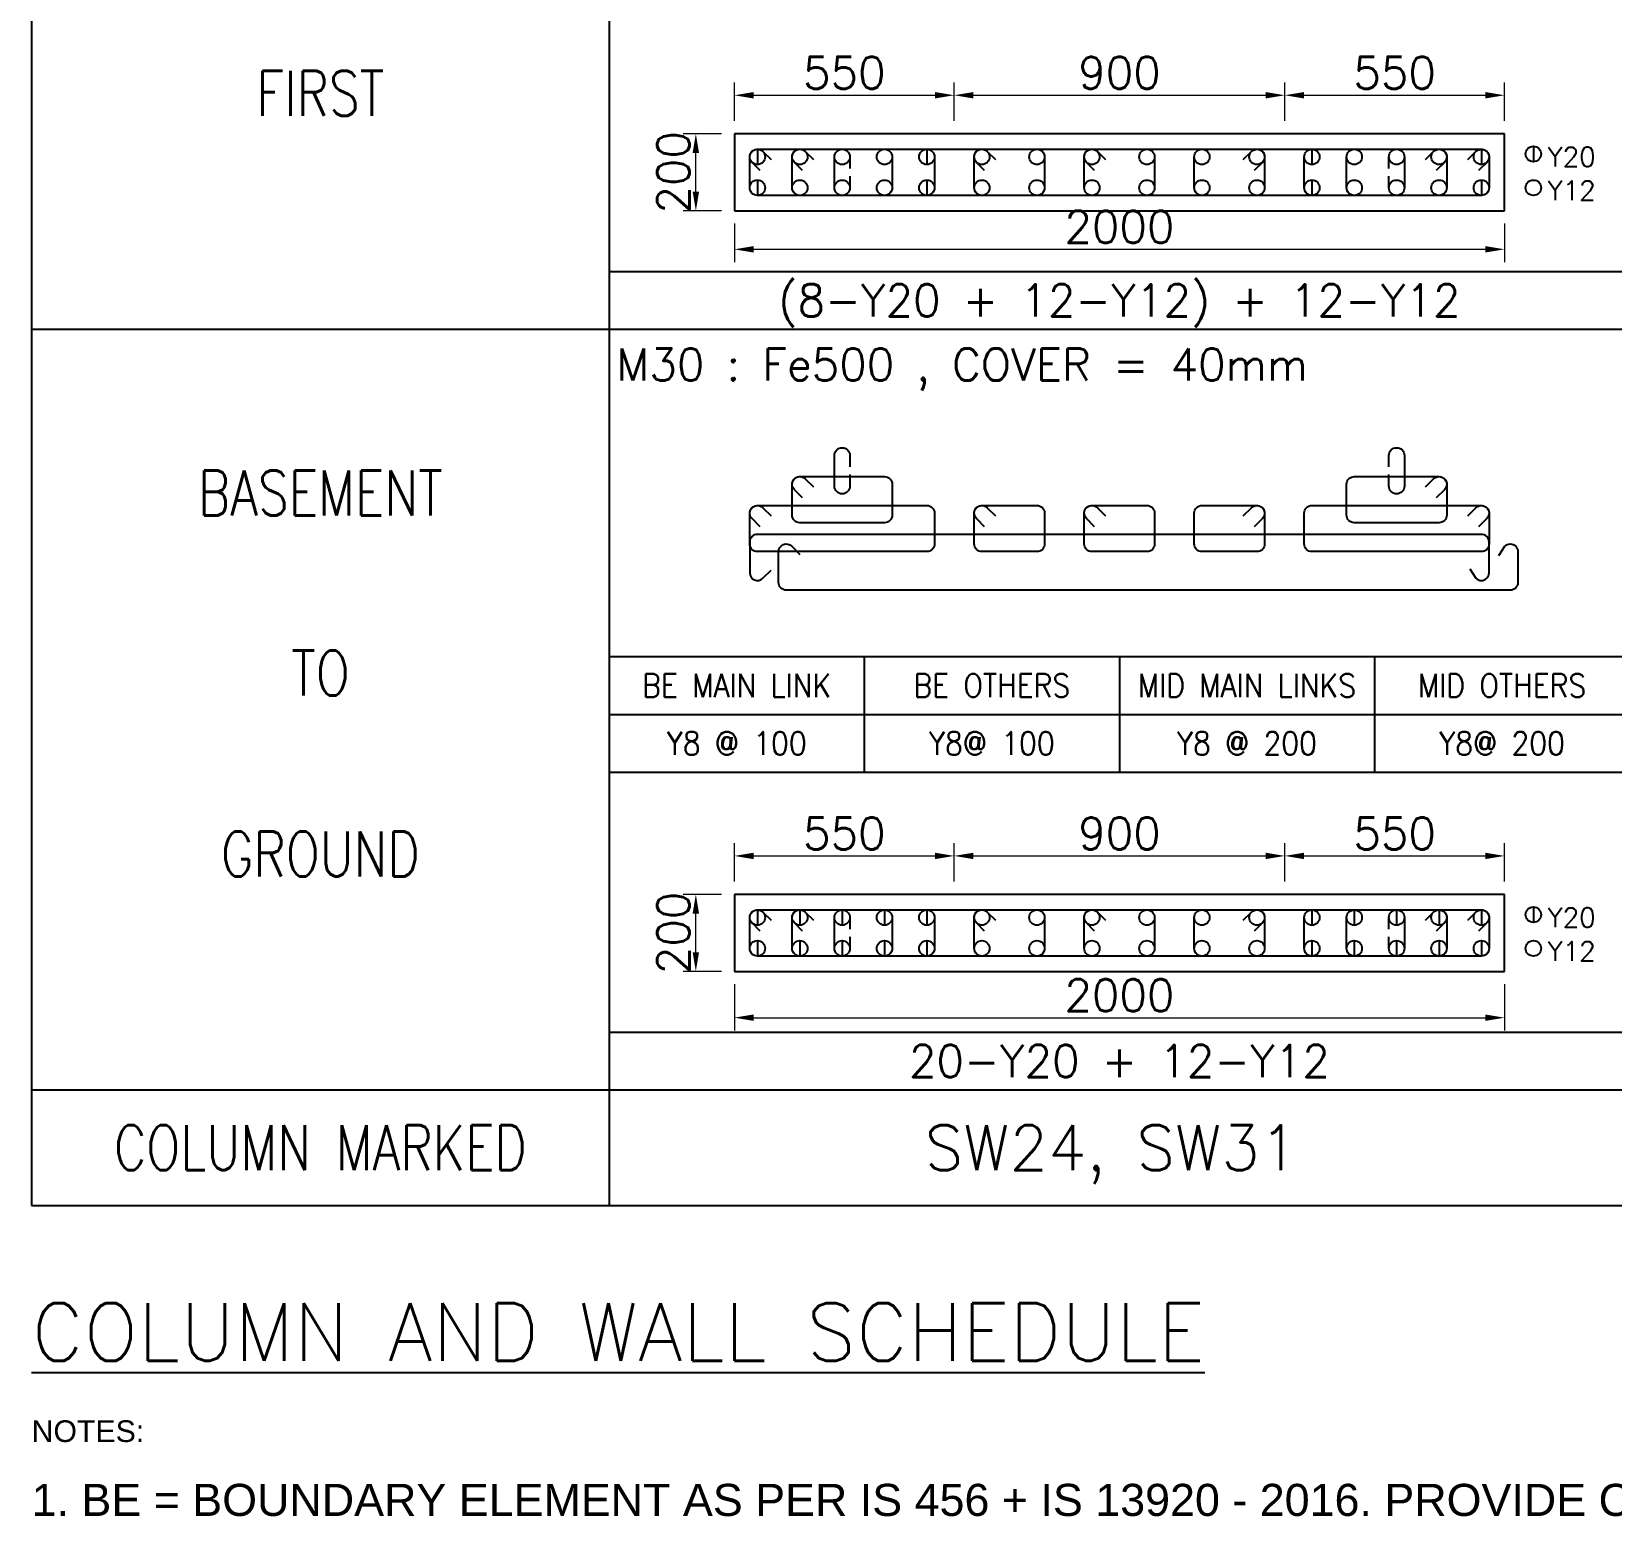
# Model space of a CAD drawing. Header units: millimetres. Extents: x -28339001 to -28288919, y 786803 to 887141.
# Drawn here: x -28336994 to -28324686, y 786803 to 798369 of the extents above; entities that cross this region are included whole.
import ezdxf
from ezdxf.enums import TextEntityAlignment as Align
from ezdxf.lldxf.tags import DXFTag

# ---------------------------------------------------------------- set-up
doc = ezdxf.new("R2010")
doc.units = ezdxf.units.MM
doc.header["$LTSCALE"] = 1000
doc.header["$MEASUREMENT"] = 0
doc.header["$PDMODE"] = 34
doc.header["$PDSIZE"] = -8
doc.layers.get('0').update_dxf_attribs({"lineweight": 5})
for name, color, linetype in [('04 NORMAL TEXT.', 4, 'Continuous'), ('09 COL TEXT-SCH', 2, 'Continuous'), ('14 REINF', 6, 'Continuous'), ('15 TITLE', 6, 'Continuous'), ('22 TABLE FRAME', 5, 'Continuous'), ('23 STIRRUPS', 5, 'Continuous'), ('SUB TITLE', 3, 'Continuous'), ('TEXT', 4, 'Continuous')]:
    doc.layers.add(name, color=color, linetype=linetype)
doc.layers.add('19 COLUMN', color=1, linetype='Continuous', lineweight=25)
doc.styles.add('ROMAND', font='simplex.shx', dxfattribs={"width": 0.85})
doc.styles.add('ROMANS', font='simplex.shx')
doc.styles.add('SC-COL1', font='SansSerif')
tags = doc.linetypes.add('CENTER', pattern=[50.8, 31.75, -6.35, 6.35, -6.35]).pattern_tags.tags
tags[10:11] = [DXFTag(74, 4), DXFTag(75, 0), DXFTag(340, '0'), DXFTag(46, 1.0), DXFTag(50, 0.0), DXFTag(44, 0.0), DXFTag(45, 0.0)]
tags[8:9] = [DXFTag(74, 4), DXFTag(75, 0), DXFTag(340, '0'), DXFTag(46, 1.0), DXFTag(50, 0.0), DXFTag(44, 0.0), DXFTag(45, 0.0)]
tags[6:7] = [DXFTag(74, 4), DXFTag(75, 0), DXFTag(340, '0'), DXFTag(46, 1.0), DXFTag(50, 0.0), DXFTag(44, 0.0), DXFTag(45, 0.0)]
tags[4:5] = [DXFTag(74, 4), DXFTag(75, 0), DXFTag(340, '0'), DXFTag(46, 1.0), DXFTag(50, 0.0), DXFTag(44, 0.0), DXFTag(45, 0.0)]
doc.dimstyles.new('D 50', dxfattribs={"dimscale": 100, "dimtxt": 3, "dimasz": 1.5, "dimexe": 1, "dimexo": 1, "dimgap": 0.5, "dimtad": 1, "dimdec": 0, "dimdsep": 46, "dimtxsty": 'ROMANS', "dimcen": 2.5, "dimclrd": 5, "dimclre": 5, "dimclrt": 4, "dimadec": 0, "dimazin": 0, "dimtfac": 1, "dimtdec": 0, "dimtmove": 0, "dimatfit": 3, "dimfxl": 1, "dimlwd": 0, "dimlwe": 0, "dimarcsym": 0})

# ---------------------------------------------------------------- blocks, each defined once
blk = doc.blocks.new('*D16')
at = {"color": 5, "lineweight": 0, "transparency": 16777216}
for p, q in [((-28331518.5659, 790948.0245), (-28331518.5659, 790588.0245)), ((-28325518.5659, 790948.0245), (-28325518.5659, 790588.0245)), ((-28331368.5659, 790688.0245), (-28325668.5659, 790688.0245))]:
    blk.add_line(p, q, dxfattribs=at)
at = {"color": 5, "transparency": 16777216}
for points in [[(-28331368.5659, 790713.0245), (-28331368.5659, 790663.0245), (-28331518.5659, 790688.0245)], [(-28325668.5659, 790663.0245), (-28325668.5659, 790713.0245), (-28325518.5659, 790688.0245)]]:
    blk.add_solid(points, dxfattribs=at)
at = {"layer": 'Defpoints', "color": 0, "transparency": 16777216}
for p in [(-28331518.5659, 791048.0245), (-28325518.5659, 791048.0245), (-28325518.5659, 790688.0245)]:
    blk.add_point(p, dxfattribs=at)
at = {"color": 4, "transparency": 16777216, "insert": (-28328518.5659, 790863.0245), "char_height": 250, "attachment_point": 5, "style": 'ROMANS'}
blk.add_mtext('2000', dxfattribs=at)
blk = doc.blocks.new('*D17')
at = {"color": 5, "lineweight": 0, "transparency": 16777216}
for p, q in [((-28331618.5659, 791648.0245), (-28331918.5659, 791648.0245)), ((-28331818.5659, 791198.0245), (-28331818.5659, 791498.0245)), ((-28331618.5659, 791048.0245), (-28331918.5659, 791048.0245))]:
    blk.add_line(p, q, dxfattribs=at)
at = {"color": 5, "transparency": 16777216}
for points in [[(-28331793.5659, 791498.0245), (-28331843.5659, 791498.0245), (-28331818.5659, 791648.0245)], [(-28331843.5659, 791198.0245), (-28331793.5659, 791198.0245), (-28331818.5659, 791048.0245)]]:
    blk.add_solid(points, dxfattribs=at)
at = {"layer": 'Defpoints', "color": 0, "transparency": 16777216}
for p in [(-28331818.5659, 791648.0245), (-28331518.5659, 791648.0245), (-28331518.5659, 791048.0245)]:
    blk.add_point(p, dxfattribs=at)
at = {"color": 4, "transparency": 16777216, "insert": (-28331993.5659, 791348.0245), "char_height": 250, "attachment_point": 5, "rotation": 90, "style": 'ROMANS'}
blk.add_mtext('200', dxfattribs=at)
blk = doc.blocks.new('*D18')
at = {"color": 5, "lineweight": 0, "transparency": 16777216}
for p, q in [((-28331518.5659, 791748.0245), (-28331518.5659, 792048.0245)), ((-28329805.8677, 791748.0245), (-28329805.8677, 792048.0245)), ((-28331368.5659, 791948.0245), (-28329955.8677, 791948.0245))]:
    blk.add_line(p, q, dxfattribs=at)
at = {"color": 5, "transparency": 16777216}
for points in [[(-28331368.5659, 791973.0245), (-28331368.5659, 791923.0245), (-28331518.5659, 791948.0245)], [(-28329955.8677, 791923.0245), (-28329955.8677, 791973.0245), (-28329805.8677, 791948.0245)]]:
    blk.add_solid(points, dxfattribs=at)
at = {"layer": 'Defpoints', "color": 0, "transparency": 16777216}
for p in [(-28329805.8677, 791948.0245), (-28331518.5659, 791648.0245), (-28329805.8677, 791648.0245)]:
    blk.add_point(p, dxfattribs=at)
at = {"color": 4, "transparency": 16777216, "insert": (-28330662.2168, 792123.0245), "char_height": 250, "attachment_point": 5, "style": 'ROMANS'}
blk.add_mtext('550', dxfattribs=at)
blk = doc.blocks.new('*D19')
at = {"color": 5, "lineweight": 0, "transparency": 16777216}
for p, q in [((-28329805.8677, 791748.0245), (-28329805.8677, 792048.0245)), ((-28327230.0128, 791748.0245), (-28327230.0128, 792048.0245)), ((-28329655.8677, 791948.0245), (-28327380.0128, 791948.0245))]:
    blk.add_line(p, q, dxfattribs=at)
at = {"color": 5, "transparency": 16777216}
for points in [[(-28329655.8677, 791973.0245), (-28329655.8677, 791923.0245), (-28329805.8677, 791948.0245)], [(-28327380.0128, 791923.0245), (-28327380.0128, 791973.0245), (-28327230.0128, 791948.0245)]]:
    blk.add_solid(points, dxfattribs=at)
at = {"layer": 'Defpoints', "color": 0, "transparency": 16777216}
for p in [(-28327230.0128, 791948.0245), (-28329805.8677, 791648.0245), (-28327230.0128, 791648.0245)]:
    blk.add_point(p, dxfattribs=at)
at = {"color": 4, "transparency": 16777216, "insert": (-28328517.94025, 792123.0245), "char_height": 250, "attachment_point": 5, "style": 'ROMANS'}
blk.add_mtext('900', dxfattribs=at)
blk = doc.blocks.new('*D20')
at = {"color": 5, "lineweight": 0, "transparency": 16777216}
for p, q in [((-28327230.0128, 791748.0245), (-28327230.0128, 792048.0245)), ((-28325518.5659, 791748.0245), (-28325518.5659, 792048.0245)), ((-28327080.0128, 791948.0245), (-28325668.5659, 791948.0245))]:
    blk.add_line(p, q, dxfattribs=at)
at = {"color": 5, "transparency": 16777216}
for points in [[(-28327080.0128, 791973.0245), (-28327080.0128, 791923.0245), (-28327230.0128, 791948.0245)], [(-28325668.5659, 791923.0245), (-28325668.5659, 791973.0245), (-28325518.5659, 791948.0245)]]:
    blk.add_solid(points, dxfattribs=at)
at = {"layer": 'Defpoints', "color": 0, "transparency": 16777216}
for p in [(-28325518.5659, 791948.0245), (-28327230.0128, 791648.0245), (-28325518.5659, 791648.0245)]:
    blk.add_point(p, dxfattribs=at)
at = {"color": 4, "transparency": 16777216, "insert": (-28326374.28935, 792123.0245), "char_height": 250, "attachment_point": 5, "style": 'ROMANS'}
blk.add_mtext('550', dxfattribs=at)
blk = doc.blocks.new('*D21')
at = {"color": 5, "lineweight": 0, "transparency": 16777216}
for p, q in [((-28331518.5659, 796873.0245), (-28331518.5659, 796573.0245)), ((-28325518.5659, 796873.0245), (-28325518.5659, 796573.0245)), ((-28331368.5659, 796673.0245), (-28325668.5659, 796673.0245))]:
    blk.add_line(p, q, dxfattribs=at)
at = {"color": 5, "transparency": 16777216}
for points in [[(-28331368.5659, 796698.0245), (-28331368.5659, 796648.0245), (-28331518.5659, 796673.0245)], [(-28325668.5659, 796648.0245), (-28325668.5659, 796698.0245), (-28325518.5659, 796673.0245)]]:
    blk.add_solid(points, dxfattribs=at)
at = {"layer": 'Defpoints', "color": 0, "transparency": 16777216}
for p in [(-28331518.5659, 796973.0245), (-28325518.5659, 796973.0245), (-28325518.5659, 796673.0245)]:
    blk.add_point(p, dxfattribs=at)
at = {"color": 4, "transparency": 16777216, "insert": (-28328518.5659, 796848.0245), "char_height": 250, "attachment_point": 5, "style": 'ROMANS'}
blk.add_mtext('2000', dxfattribs=at)
blk = doc.blocks.new('*D55')
at = {"color": 5, "lineweight": 0, "transparency": 16777216}
for p, q in [((-28331618.5659, 797573.0245), (-28331918.5659, 797573.0245)), ((-28331818.5659, 797123.0245), (-28331818.5659, 797423.0245)), ((-28331618.5659, 796973.0245), (-28331918.5659, 796973.0245))]:
    blk.add_line(p, q, dxfattribs=at)
at = {"color": 5, "transparency": 16777216}
for points in [[(-28331793.5659, 797423.0245), (-28331843.5659, 797423.0245), (-28331818.5659, 797573.0245)], [(-28331843.5659, 797123.0245), (-28331793.5659, 797123.0245), (-28331818.5659, 796973.0245)]]:
    blk.add_solid(points, dxfattribs=at)
at = {"layer": 'Defpoints', "color": 0, "transparency": 16777216}
for p in [(-28331818.5659, 797573.0245), (-28331518.5659, 797573.0245), (-28331518.5659, 796973.0245)]:
    blk.add_point(p, dxfattribs=at)
at = {"color": 4, "transparency": 16777216, "insert": (-28331993.5659, 797273.0245), "char_height": 250, "attachment_point": 5, "rotation": 90, "style": 'ROMANS'}
blk.add_mtext('200', dxfattribs=at)
blk = doc.blocks.new('*D56')
at = {"color": 5, "lineweight": 0, "transparency": 16777216}
for p, q in [((-28331518.5659, 797673.0245), (-28331518.5659, 797973.0245)), ((-28329805.8677, 797673.0245), (-28329805.8677, 797973.0245)), ((-28331368.5659, 797873.0245), (-28329955.8677, 797873.0245))]:
    blk.add_line(p, q, dxfattribs=at)
at = {"color": 5, "transparency": 16777216}
for points in [[(-28331368.5659, 797898.0245), (-28331368.5659, 797848.0245), (-28331518.5659, 797873.0245)], [(-28329955.8677, 797848.0245), (-28329955.8677, 797898.0245), (-28329805.8677, 797873.0245)]]:
    blk.add_solid(points, dxfattribs=at)
at = {"layer": 'Defpoints', "color": 0, "transparency": 16777216}
for p in [(-28329805.8677, 797873.0245), (-28331518.5659, 797573.0245), (-28329805.8677, 797573.0245)]:
    blk.add_point(p, dxfattribs=at)
at = {"color": 4, "transparency": 16777216, "insert": (-28330662.2168, 798048.0245), "char_height": 250, "attachment_point": 5, "style": 'ROMANS'}
blk.add_mtext('550', dxfattribs=at)
blk = doc.blocks.new('*D57')
at = {"color": 5, "lineweight": 0, "transparency": 16777216}
for p, q in [((-28329805.8677, 797673.0245), (-28329805.8677, 797973.0245)), ((-28327230.0128, 797673.0245), (-28327230.0128, 797973.0245)), ((-28329655.8677, 797873.0245), (-28327380.0128, 797873.0245))]:
    blk.add_line(p, q, dxfattribs=at)
at = {"color": 5, "transparency": 16777216}
for points in [[(-28329655.8677, 797898.0245), (-28329655.8677, 797848.0245), (-28329805.8677, 797873.0245)], [(-28327380.0128, 797848.0245), (-28327380.0128, 797898.0245), (-28327230.0128, 797873.0245)]]:
    blk.add_solid(points, dxfattribs=at)
at = {"layer": 'Defpoints', "color": 0, "transparency": 16777216}
for p in [(-28327230.0128, 797873.0245), (-28329805.8677, 797573.0245), (-28327230.0128, 797573.0245)]:
    blk.add_point(p, dxfattribs=at)
at = {"color": 4, "transparency": 16777216, "insert": (-28328517.94025, 798048.0245), "char_height": 250, "attachment_point": 5, "style": 'ROMANS'}
blk.add_mtext('900', dxfattribs=at)
blk = doc.blocks.new('*D58')
at = {"color": 5, "lineweight": 0, "transparency": 16777216}
for p, q in [((-28327230.0128, 797673.0245), (-28327230.0128, 797973.0245)), ((-28325518.5659, 797673.0245), (-28325518.5659, 797973.0245)), ((-28327080.0128, 797873.0245), (-28325668.5659, 797873.0245))]:
    blk.add_line(p, q, dxfattribs=at)
at = {"color": 5, "transparency": 16777216}
for points in [[(-28327080.0128, 797898.0245), (-28327080.0128, 797848.0245), (-28327230.0128, 797873.0245)], [(-28325668.5659, 797848.0245), (-28325668.5659, 797898.0245), (-28325518.5659, 797873.0245)]]:
    blk.add_solid(points, dxfattribs=at)
at = {"layer": 'Defpoints', "color": 0, "transparency": 16777216}
for p in [(-28325518.5659, 797873.0245), (-28327230.0128, 797573.0245), (-28325518.5659, 797573.0245)]:
    blk.add_point(p, dxfattribs=at)
at = {"color": 4, "transparency": 16777216, "insert": (-28326374.28935, 798048.0245), "char_height": 250, "attachment_point": 5, "style": 'ROMANS'}
blk.add_mtext('550', dxfattribs=at)

msp = doc.modelspace()

# ---------------------------------------------------------------- linework, layer by layer
at = {"layer": '14 REINF', "color": 6}
for points in [[(-28331338.6, 797453), (-28331338.6, 797333)], [(-28330018.6, 797453), (-28330018.6, 797333)], [(-28327018.6, 797453), (-28327018.6, 797333)], [(-28325698.6, 797453), (-28325698.6, 797333)], [(-28325293.6, 797475.5), (-28325293.6, 797355.5)], [(-28331338.6, 797213), (-28331338.6, 797093)], [(-28330018.6, 797213), (-28330018.6, 797093)], [(-28327018.6, 797213), (-28327018.6, 797093)], [(-28325698.6, 797213), (-28325698.6, 797093)], [(-28325293.6, 791550.5), (-28325293.6, 791430.5)], [(-28331338.6, 791528), (-28331338.6, 791408)], [(-28331008.6, 791528), (-28331008.6, 791408)], [(-28330678.6, 791528), (-28330678.6, 791408)], [(-28330348.6, 791528), (-28330348.6, 791408)], [(-28330018.6, 791528), (-28330018.6, 791408)], [(-28327018.6, 791528), (-28327018.6, 791408)], [(-28326688.6, 791528), (-28326688.6, 791408)], [(-28326358.6, 791528), (-28326358.6, 791408)], [(-28326028.6, 791528), (-28326028.6, 791408)], [(-28325698.6, 791528), (-28325698.6, 791408)], [(-28331338.6, 791288), (-28331338.6, 791168)], [(-28331008.6, 791288), (-28331008.6, 791168)], [(-28330678.6, 791288), (-28330678.6, 791168)], [(-28330348.6, 791288), (-28330348.6, 791168)], [(-28330018.6, 791288), (-28330018.6, 791168)], [(-28327018.6, 791288), (-28327018.6, 791168)], [(-28326688.6, 791288), (-28326688.6, 791168)], [(-28326358.6, 791288), (-28326358.6, 791168)], [(-28326028.6, 791288), (-28326028.6, 791168)], [(-28325698.6, 791288), (-28325698.6, 791168)]]:
    msp.add_lwpolyline(points, dxfattribs=at)
for centre in [(-28331338.6, 797393), (-28331008.6, 797393), (-28330678.6, 797393), (-28330348.6, 797393), (-28330018.6, 797393), (-28329590, 797393), (-28329161.4, 797393), (-28328732.9, 797393), (-28328304.3, 797393), (-28327875.7, 797393), (-28327447.1, 797393), (-28327018.6, 797393), (-28326688.6, 797393), (-28326358.6, 797393), (-28326028.6, 797393), (-28325698.6, 797393), (-28325293.6, 797415.5), (-28331338.6, 797153), (-28331008.6, 797153), (-28330678.6, 797153), (-28330348.6, 797153), (-28330018.6, 797153), (-28329590, 797153), (-28329161.4, 797153), (-28328732.9, 797153), (-28328304.3, 797153), (-28327875.7, 797153), (-28327447.1, 797153), (-28327018.6, 797153), (-28326688.6, 797153), (-28326358.6, 797153), (-28326028.6, 797153), (-28325698.6, 797153), (-28325293.6, 797153), (-28325293.6, 791490.5), (-28331338.6, 791468), (-28331008.6, 791468), (-28330678.6, 791468), (-28330348.6, 791468), (-28330018.6, 791468), (-28329590, 791468), (-28329161.4, 791468), (-28328732.9, 791468), (-28328304.3, 791468), (-28327875.7, 791468), (-28327447.1, 791468), (-28327018.6, 791468), (-28326688.6, 791468), (-28326358.6, 791468), (-28326028.6, 791468), (-28325698.6, 791468), (-28331338.6, 791228), (-28331008.6, 791228), (-28330678.6, 791228), (-28330348.6, 791228), (-28330018.6, 791228), (-28329590, 791228), (-28329161.4, 791228), (-28328732.9, 791228), (-28328304.3, 791228), (-28327875.7, 791228), (-28327447.1, 791228), (-28327018.6, 791228), (-28326688.6, 791228), (-28326358.6, 791228), (-28326028.6, 791228), (-28325698.6, 791228), (-28325293.6, 791228)]:
    msp.add_circle(centre, 60, dxfattribs=at)
at = {"layer": '19 COLUMN', "color": 4}
for points in [[(-28325518.6, 797573), (-28331518.6, 797573)], [(-28331518.6, 797573), (-28331518.6, 796973)], [(-28325518.6, 796973), (-28325518.6, 797573)], [(-28331518.6, 796973), (-28325518.6, 796973)], [(-28325518.6, 791648), (-28331518.6, 791648)], [(-28331518.6, 791648), (-28331518.6, 791048)], [(-28325518.6, 791048), (-28325518.6, 791648)], [(-28331518.6, 791048), (-28325518.6, 791048)]]:
    msp.add_lwpolyline(points, dxfattribs=at)
at = {"layer": '22 TABLE FRAME', "color": 5, "linetype": 'Continuous'}
for p, q in [((-28336993.6, 863850.8), (-28336993.6, 789225.8)), ((-28332493.6, 863850.8), (-28332493.6, 789225.8)), ((-28332493.6, 796500.8), (-28315603.6, 796500.8)), ((-28336993.6, 796050.8), (-28315603.6, 796050.8)), ((-28332493.6, 793500.8), (-28315603.6, 793500.8)), ((-28330506.1, 793500.8), (-28330506.1, 792600.8)), ((-28328518.6, 793500.8), (-28328518.6, 792600.8)), ((-28326531.1, 793500.8), (-28326531.1, 792600.8)), ((-28332493.6, 793050.8), (-28315603.6, 793050.8)), ((-28332493.6, 792600.8), (-28315603.6, 792600.8)), ((-28332493.6, 790575.8), (-28315603.6, 790575.8)), ((-28336993.6, 790125.8), (-28315603.6, 790125.8)), ((-28336993.6, 789225.8), (-28315603.6, 789225.8)), ((-28336993.6, 789225.8), (-28315603.6, 789225.8))]:
    msp.add_line(p, q, dxfattribs=at)
at = {"layer": '23 STIRRUPS', "color": 5}
for points in [[(-28331317.4, 797287), (-28331381, 797350.6, -0.668178), (-28331338.6, 797453), (-28325698.6, 797453, -0.4142136), (-28325638.6, 797393), (-28325638.6, 797153, -0.4142136), (-28325698.6, 797093), (-28331338.6, 797093, -0.4142136), (-28331398.6, 797153), (-28331398.6, 797393, -0.6681793), (-28331296.1, 797435.5), (-28331232.5, 797371.8)], [(-28331317.4, 797287), (-28331381, 797350.6, -0.668178), (-28331338.6, 797453), (-28330018.6, 797453, -0.4142136), (-28329958.6, 797393), (-28329958.6, 797153, -0.4142136), (-28330018.6, 797093), (-28331338.6, 797093, -0.4142136), (-28331398.6, 797153), (-28331398.6, 797393, -0.6681793), (-28331296.1, 797435.5), (-28331232.5, 797371.8)], [(-28330987.4, 797287), (-28331051, 797350.6, -0.668178), (-28331008.6, 797453), (-28330348.6, 797453, -0.4142136), (-28330288.6, 797393), (-28330288.6, 797153, -0.4142136), (-28330348.6, 797093), (-28331008.6, 797093, -0.4142136), (-28331068.6, 797153), (-28331068.6, 797393, -0.6681793), (-28330966.1, 797435.5), (-28330902.5, 797371.8)], [(-28330618.6, 797243), (-28330618.6, 797153, -1), (-28330738.6, 797153), (-28330738.6, 797393, -1), (-28330618.6, 797393), (-28330618.6, 797303)], [(-28329568.8, 797287), (-28329632.4, 797350.6, -0.6683136), (-28329590, 797453), (-28329161.4, 797453, -0.41436), (-28329101.4, 797393), (-28329101.4, 797153, -0.41436), (-28329161.4, 797093), (-28329590, 797093, -0.4143234), (-28329650, 797153), (-28329650, 797393, -0.6681793), (-28329547.6, 797435.5), (-28329483.9, 797371.8)], [(-28328711.6, 797287), (-28328775.3, 797350.6, -0.6681328), (-28328732.8, 797453), (-28328304.3, 797453, -0.414177), (-28328244.3, 797393), (-28328244.3, 797153, -0.414177), (-28328304.3, 797093), (-28328732.8, 797093, -0.414177), (-28328792.8, 797153), (-28328792.8, 797393, -0.6681793), (-28328690.4, 797435.5), (-28328626.8, 797371.8)], [(-28327553.2, 797371.8), (-28327489.5, 797435.5, -0.6681793), (-28327387.1, 797393), (-28327387.1, 797153, -0.4143234), (-28327447.1, 797093), (-28327875.7, 797093, -0.41436), (-28327935.7, 797153), (-28327935.7, 797393, -0.41436), (-28327875.7, 797453), (-28327447.1, 797453, -0.6683136), (-28327404.7, 797350.6), (-28327468.3, 797287)], [(-28325804.6, 797371.8), (-28325741, 797435.5, -0.6681793), (-28325638.6, 797393), (-28325638.6, 797153, -0.4142136), (-28325698.6, 797093), (-28327018.6, 797093, -0.4142136), (-28327078.6, 797153), (-28327078.6, 797393, -0.4142136), (-28327018.6, 797453), (-28325698.6, 797453, -0.668178), (-28325656.1, 797350.6), (-28325719.8, 797287)], [(-28326134.6, 797371.8), (-28326071, 797435.5, -0.6681793), (-28325968.6, 797393), (-28325968.6, 797153, -0.4142136), (-28326028.6, 797093), (-28326688.6, 797093, -0.4142136), (-28326748.6, 797153), (-28326748.6, 797393, -0.4142136), (-28326688.6, 797453), (-28326028.6, 797453, -0.668178), (-28325986.1, 797350.6), (-28326049.8, 797287)], [(-28326418.6, 797303), (-28326418.6, 797393, -1), (-28326298.6, 797393), (-28326298.6, 797153, -1), (-28326418.6, 797153), (-28326418.6, 797243)], [(-28330618.6, 794918), (-28330618.6, 794828, -1), (-28330738.6, 794828), (-28330738.6, 795068, -1), (-28330618.6, 795068), (-28330618.6, 794978)], [(-28326418.6, 794978), (-28326418.6, 795068, -1), (-28326298.6, 795068), (-28326298.6, 794828, -1), (-28326418.6, 794828), (-28326418.6, 794918)], [(-28330987.4, 794737), (-28331051, 794800.6, -0.668178), (-28331008.6, 794903), (-28330348.6, 794903, -0.4142136), (-28330288.6, 794843), (-28330288.6, 794603, -0.4142136), (-28330348.6, 794543), (-28331008.6, 794543, -0.4142136), (-28331068.6, 794603), (-28331068.6, 794843, -0.6681793), (-28330966.1, 794885.5), (-28330902.5, 794821.8)], [(-28326134.6, 794821.8), (-28326071, 794885.5, -0.6681793), (-28325968.6, 794843), (-28325968.6, 794603, -0.4142136), (-28326028.6, 794543), (-28326688.6, 794543, -0.4142136), (-28326748.6, 794603), (-28326748.6, 794843, -0.4142136), (-28326688.6, 794903), (-28326028.6, 794903, -0.668178), (-28325986.1, 794800.6), (-28326049.8, 794737)], [(-28331317.4, 794512), (-28331381, 794575.6, -0.668178), (-28331338.6, 794678), (-28330018.6, 794678, -0.4142136), (-28329958.6, 794618), (-28329958.6, 794378, -0.4142136), (-28330018.6, 794318), (-28331338.6, 794318, -0.4142136), (-28331398.6, 794378), (-28331398.6, 794618, -0.6681793), (-28331296.1, 794660.5), (-28331232.5, 794596.8)], [(-28329568.8, 794512), (-28329632.4, 794575.6, -0.6683136), (-28329590, 794678), (-28329161.4, 794678, -0.41436), (-28329101.4, 794618), (-28329101.4, 794378, -0.41436), (-28329161.4, 794318), (-28329590, 794318, -0.4143234), (-28329650, 794378), (-28329650, 794618, -0.6681793), (-28329547.6, 794660.5), (-28329483.9, 794596.8)], [(-28328711.6, 794512), (-28328775.3, 794575.6, -0.6681328), (-28328732.8, 794678), (-28328304.3, 794678, -0.414177), (-28328244.3, 794618), (-28328244.3, 794378, -0.414177), (-28328304.3, 794318), (-28328732.8, 794318, -0.414177), (-28328792.8, 794378), (-28328792.8, 794618, -0.6681793), (-28328690.4, 794660.5), (-28328626.8, 794596.8)], [(-28327553.2, 794596.8), (-28327489.5, 794660.5, -0.6681793), (-28327387.1, 794618), (-28327387.1, 794378, -0.4143234), (-28327447.1, 794318), (-28327875.7, 794318, -0.41436), (-28327935.7, 794378), (-28327935.7, 794618, -0.41436), (-28327875.7, 794678), (-28327447.1, 794678, -0.6683136), (-28327404.7, 794575.6), (-28327468.3, 794512)], [(-28325804.6, 794596.8), (-28325741, 794660.5, -0.6681793), (-28325638.6, 794618), (-28325638.6, 794378, -0.4142136), (-28325698.6, 794318), (-28327018.6, 794318, -0.4142136), (-28327078.6, 794378), (-28327078.6, 794618, -0.4142136), (-28327018.6, 794678), (-28325698.6, 794678, -0.668178), (-28325656.1, 794575.6), (-28325719.8, 794512)], [(-28325788.6, 794183), (-28325741, 794110.6, 0.1989119), (-28325698.6, 794093, 0.4142136), (-28325638.6, 794153), (-28325638.6, 794393, 0.4142136), (-28325698.6, 794453), (-28331338.6, 794453, 0.4142136), (-28331398.6, 794393), (-28331398.6, 794153, 0.6681793), (-28331296.1, 794110.6), (-28331232.5, 794174.2)], [(-28325563.6, 794288), (-28325516, 794360.5, -0.1989119), (-28325473.6, 794378, -0.4142136), (-28325413.6, 794318), (-28325413.6, 794078, -0.4142136), (-28325473.6, 794018), (-28331113.6, 794018, -0.4142136), (-28331173.6, 794078), (-28331173.6, 794318, -0.6681793), (-28331071.1, 794360.5), (-28331007.5, 794296.8)], [(-28331317.4, 791362), (-28331381, 791425.6, -0.668178), (-28331338.6, 791528), (-28325698.6, 791528, -0.4142136), (-28325638.6, 791468), (-28325638.6, 791228, -0.4142136), (-28325698.6, 791168), (-28331338.6, 791168, -0.4142136), (-28331398.6, 791228), (-28331398.6, 791468, -0.6681793), (-28331296.1, 791510.5), (-28331232.5, 791446.8)], [(-28331317.4, 791362), (-28331381, 791425.6, -0.668178), (-28331338.6, 791528), (-28330018.6, 791528, -0.4142136), (-28329958.6, 791468), (-28329958.6, 791228, -0.4142136), (-28330018.6, 791168), (-28331338.6, 791168, -0.4142136), (-28331398.6, 791228), (-28331398.6, 791468, -0.6681793), (-28331296.1, 791510.5), (-28331232.5, 791446.8)], [(-28330987.4, 791362), (-28331051, 791425.6, -0.668178), (-28331008.6, 791528), (-28330348.6, 791528, -0.4142136), (-28330288.6, 791468), (-28330288.6, 791228, -0.4142136), (-28330348.6, 791168), (-28331008.6, 791168, -0.4142136), (-28331068.6, 791228), (-28331068.6, 791468, -0.6681793), (-28330966.1, 791510.5), (-28330902.5, 791446.8)], [(-28330618.6, 791318), (-28330618.6, 791228, -1), (-28330738.6, 791228), (-28330738.6, 791468, -1), (-28330618.6, 791468), (-28330618.6, 791378)], [(-28329568.8, 791362), (-28329632.4, 791425.6, -0.6683136), (-28329590, 791528), (-28329161.4, 791528, -0.41436), (-28329101.4, 791468), (-28329101.4, 791228, -0.41436), (-28329161.4, 791168), (-28329590, 791168, -0.4143234), (-28329650, 791228), (-28329650, 791468, -0.6681793), (-28329547.6, 791510.5), (-28329483.9, 791446.8)], [(-28328711.6, 791362), (-28328775.3, 791425.6, -0.6681328), (-28328732.8, 791528), (-28328304.3, 791528, -0.414177), (-28328244.3, 791468), (-28328244.3, 791228, -0.414177), (-28328304.3, 791168), (-28328732.8, 791168, -0.414177), (-28328792.8, 791228), (-28328792.8, 791468, -0.6681793), (-28328690.4, 791510.5), (-28328626.8, 791446.8)], [(-28327553.2, 791446.8), (-28327489.5, 791510.5, -0.6681793), (-28327387.1, 791468), (-28327387.1, 791228, -0.4143234), (-28327447.1, 791168), (-28327875.7, 791168, -0.41436), (-28327935.7, 791228), (-28327935.7, 791468, -0.41436), (-28327875.7, 791528), (-28327447.1, 791528, -0.6683136), (-28327404.7, 791425.6), (-28327468.3, 791362)], [(-28325804.6, 791446.8), (-28325741, 791510.5, -0.6681793), (-28325638.6, 791468), (-28325638.6, 791228, -0.4142136), (-28325698.6, 791168), (-28327018.6, 791168, -0.4142136), (-28327078.6, 791228), (-28327078.6, 791468, -0.4142136), (-28327018.6, 791528), (-28325698.6, 791528, -0.668178), (-28325656.1, 791425.6), (-28325719.8, 791362)], [(-28326134.6, 791446.8), (-28326071, 791510.5, -0.6681793), (-28325968.6, 791468), (-28325968.6, 791228, -0.4142136), (-28326028.6, 791168), (-28326688.6, 791168, -0.4142136), (-28326748.6, 791228), (-28326748.6, 791468, -0.4142136), (-28326688.6, 791528), (-28326028.6, 791528, -0.668178), (-28325986.1, 791425.6), (-28326049.8, 791362)], [(-28326418.6, 791378), (-28326418.6, 791468, -1), (-28326298.6, 791468), (-28326298.6, 791228, -1), (-28326418.6, 791228), (-28326418.6, 791318)]]:
    msp.add_lwpolyline(points, format="xyb", dxfattribs=at)

# ---------------------------------------------------------------- texts
at = {"layer": '04 NORMAL TEXT.', "color": 4, "style": 'ROMANS', "width": 0.9}
for s, p in [('BE MAIN LINK', (-28331499.8, 793275.8)), ('BE OTHERS', (-28329512.3, 793275.8)), ('MID MAIN LINKS', (-28327524.8, 793275.8)), ('MID OTHERS', (-28325537.3, 793275.8)), ('Y8 @ 100', (-28331499.8, 792825.8)), ('Y8@ 100', (-28329512.3, 792825.8)), ('Y8 @ 200', (-28327524.8, 792825.8)), ('Y8@ 200', (-28325537.3, 792825.8))]:
    msp.add_text(s, height=180, dxfattribs=at).set_placement(p, align=Align.MIDDLE_CENTER)
at = {"layer": '09 COL TEXT-SCH', "color": 3, "linetype": 'Continuous', "style": 'ROMANS'}
for s, p in [('(8-Y20 + 12-Y12) + 12-Y12', (-28328518.6, 796275.8)), ('20-Y20 + 12-Y12', (-28328518.6, 790350.8))]:
    msp.add_text(s, height=250, dxfattribs=at).set_placement(p, align=Align.MIDDLE_CENTER)
at = {"layer": '15 TITLE', "color": 6, "linetype": 'CENTER', "ltscale": 0.05, "style": 'ROMAND'}
msp.add_text('%%uCOLUMN AND WALL SCHEDULE', height=450, dxfattribs=at).set_placement((-28336993.6, 788014.5))
at = {"layer": 'SUB TITLE', "style": 'ROMANS', "width": 0.8}
for s, p in [('FIRST', (-28334743.6, 797888.3)), ('BASEMENT', (-28334743.6, 794775.8)), ('TO', (-28334743.6, 793372.6)), ('GROUND', (-28334743.6, 791963.3)), ('COLUMN MARKED', (-28334743.6, 789675.8))]:
    msp.add_text(s, height=350, dxfattribs=at).set_placement(p, align=Align.MIDDLE_CENTER)
at = {"layer": 'SUB TITLE', "style": 'ROMANS'}
msp.add_text('SW24, SW31', height=350, dxfattribs=at).set_placement((-28330035.2, 789500))
at = {"layer": 'TEXT', "style": 'ROMANS'}
for s, p in [('Y20', (-28325181.1, 797393.3)), ('Y12', (-28325181.1, 797130.8)), ('Y20', (-28325181.1, 791468.3)), ('Y12', (-28325181.1, 791205.8))]:
    msp.add_text(s, height=150, dxfattribs=at).set_placement(p, align=Align.MIDDLE_LEFT)
at = {"layer": 'TEXT'}
for s, height, style, p in [('M30 : Fe500 , COVER = 40mm', 250, 'ROMANS', (-28332437.3, 795650.8)), ('NOTES: ', 168.75, 'SC-COL1', (-28336993.6, 787383)), ('1. BE = BOUNDARY ELEMENT AS PER IS 456 + IS 13920 - 2016. PROVIDE CONFINING REINFORCEMENT ACROSS ENTIRE HEIGHT OF WALL IN THE BOUNDARY ELEMENT', 250, 'SC-COL1', (-28336993.6, 786806.9))]:
    msp.add_text(s, height=height, dxfattribs=dict(at, style=style)).set_placement(p)

# ---------------------------------------------------------------- dimensions: what is measured, and where the dimension line sits
for p1, p2, distance, text, override, picture, middle in [((-28331518.6, 797573), (-28329805.9, 797573), 300, '550', {"dimtxt": 2.5, "dimtxsty": 'ROMANS'}, '*D56', (-28330662.2, 798048)), ((-28329805.9, 797573), (-28327230, 797573), 300, '900', {"dimtxt": 2.5, "dimtxsty": 'ROMANS'}, '*D57', (-28328517.9, 798048)), ((-28327230, 797573), (-28325518.6, 797573), 300, '550', {"dimtxt": 2.5, "dimtxsty": 'ROMANS'}, '*D58', (-28326374.3, 798048)), ((-28331518.6, 796973), (-28325518.6, 796973), -300, '2000', {"dimtxt": 2.5}, '*D21', (-28328518.6, 796848)), ((-28331518.6, 791648), (-28329805.9, 791648), 300, '550', {"dimtxt": 2.5, "dimtxsty": 'ROMANS'}, '*D18', (-28330662.2, 792123)), ((-28329805.9, 791648), (-28327230, 791648), 300, '900', {"dimtxt": 2.5, "dimtxsty": 'ROMANS'}, '*D19', (-28328517.9, 792123)), ((-28327230, 791648), (-28325518.6, 791648), 300, '550', {"dimtxt": 2.5, "dimtxsty": 'ROMANS'}, '*D20', (-28326374.3, 792123)), ((-28331518.6, 791048), (-28325518.6, 791048), -360, '2000', {"dimtxt": 2.5}, '*D16', (-28328518.6, 790863))]:
    dim = msp.add_aligned_dim(p1=p1, p2=p2, distance=distance, text=text, dimstyle='D 50', override=override)
    dim.commit()
    dim.dimension.update_dxf_attribs({"geometry": picture, "text_midpoint": middle})
for base, p1, p2, picture, middle in [((-28331818.6, 797573), (-28331518.6, 796973), (-28331518.6, 797573), '*D55', (-28331818.6, 797273)), ((-28331818.6, 791648), (-28331518.6, 791048), (-28331518.6, 791648), '*D17', (-28331818.6, 791348))]:
    dim = msp.add_linear_dim(base=base, p1=p1, p2=p2, angle=90, text='200', dimstyle='D 50', override={"dimtxt": 2.5})
    dim.commit()
    dim.dimension.update_dxf_attribs({"geometry": picture, "text_midpoint": middle, "dimtype": 161})

doc.saveas('drawing.dxf')
